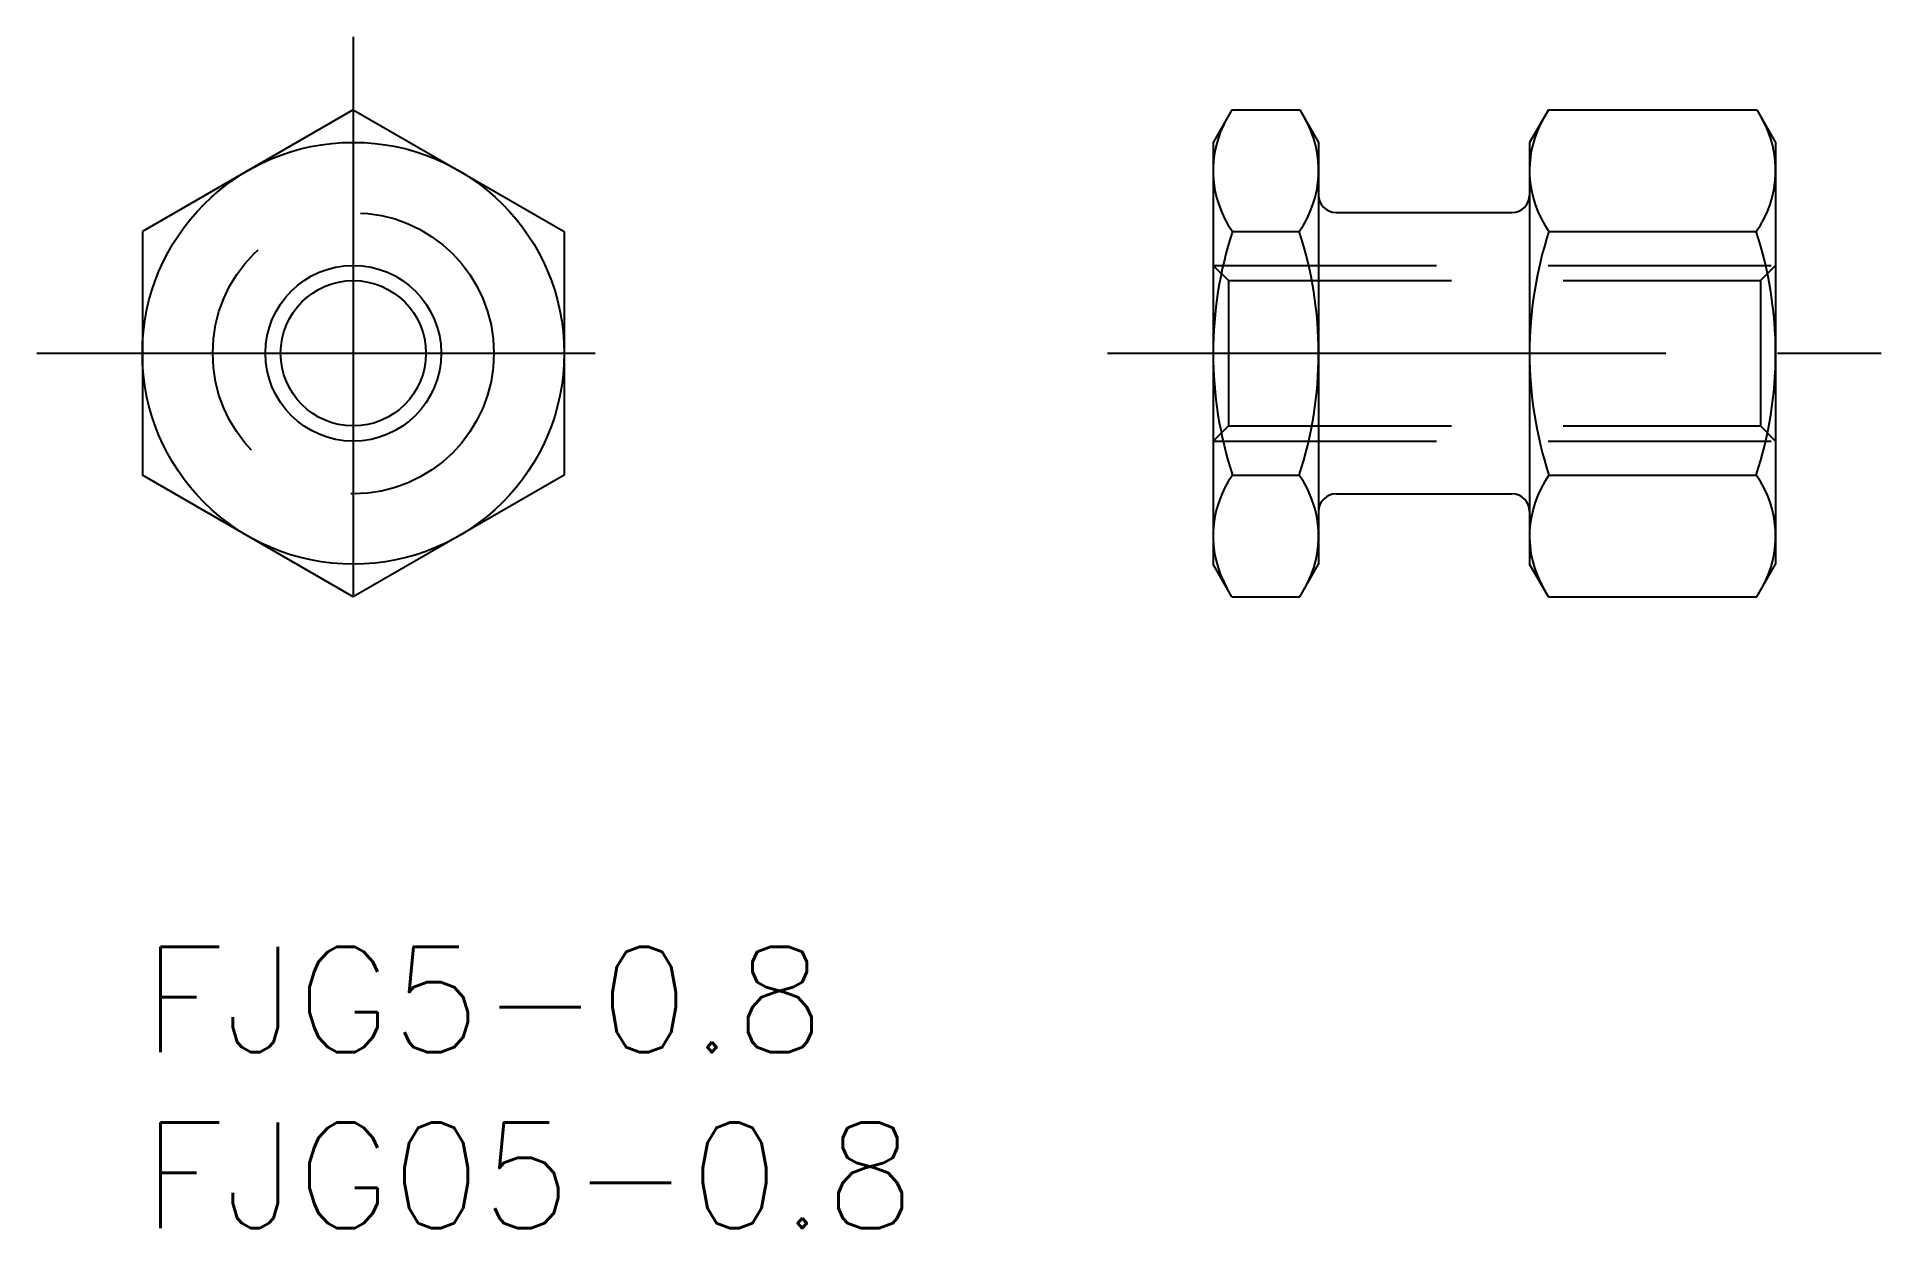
# Model space of a CAD drawing. Extents: x -3 to 49.5, y -8 to 25.9.
import ezdxf

# ---------------------------------------------------------------- set-up
doc = ezdxf.new("R2010")
doc.units = 0
doc.header["$LTSCALE"] = 0.5
doc.linetypes.add('CENTER', pattern=[50.8, 31.75, -6.35, 6.35, -6.35])
doc.linetypes.add('DASHED', pattern=[19.05, 12.7, -6.35])
for name, color, linetype in [('MSM_CENTER', 1, 'CENTER'), ('MSM_CONTINUOUS', 7, 'CONTINUOUS'), ('MSM_DASHED', 4, 'DASHED'), ('MSM_NARROW', 5, 'CONTINUOUS'), ('MSM_PART_NUMBER', 7, 'CONTINUOUS')]:
    doc.layers.add(name, color=color, linetype=linetype)
doc.styles.get("Standard").update_dxf_attribs({"font": 'txt.shx', "height": 3, "bigfont": 'bigfont.shx'})

# ---------------------------------------------------------------- blocks, each defined once
blk = doc.blocks.new('*U15')
at = {"layer": 'MSM_PART_NUMBER'}
blk.add_text('FJG5-0.8', height=3, dxfattribs=at).set_placement((0, -3))
blk = doc.blocks.new('*U16')
at = {"layer": 'MSM_PART_NUMBER'}
blk.add_text('FJG05-0.8', height=3, dxfattribs=at).set_placement((0, -8))

msp = doc.modelspace()

# ---------------------------------------------------------------- linework, layer by layer
at = {"layer": 'MSM_CENTER'}
for p, q in [((6, 25.884), (6, 7.884)), ((-3, 16.884), (15, 16.884)), ((27.457, 16.884), (49.457, 16.884))]:
    msp.add_line(p, q, dxfattribs=at)
at = {"layer": 'MSM_CONTINUOUS'}
for p, q in [((6, 23.812), (0, 20.348)), ((6, 23.812), (12, 20.348)), ((30.993, 23.812), (30.457, 22.884)), ((30.993, 23.812), (32.921, 23.812)), ((32.921, 23.812), (33.457, 22.884)), ((39.993, 23.812), (39.457, 22.884)), ((39.993, 23.812), (45.921, 23.812)), ((45.921, 23.812), (46.457, 22.884)), ((30.457, 22.884), (30.457, 10.884)), ((33.457, 22.884), (33.457, 10.884)), ((39.457, 22.884), (39.457, 10.884)), ((46.457, 22.884), (46.457, 10.884)), ((3, 22.08), (3, 22.08)), ((33.957, 20.884), (38.957, 20.884)), ((0, 20.348), (0, 13.42)), ((12, 20.348), (12, 13.42)), ((31.007, 20.348), (32.906, 20.348)), ((40.007, 20.348), (45.906, 20.348)), ((6, 9.955), (0, 13.42)), ((12, 13.42), (6, 9.955)), ((31.007, 13.42), (32.906, 13.42)), ((40.007, 13.42), (45.906, 13.42)), ((33.957, 12.884), (38.957, 12.884)), ((30.993, 9.955), (30.457, 10.884)), ((32.921, 9.955), (33.457, 10.884)), ((39.993, 9.955), (39.457, 10.884)), ((45.921, 9.955), (46.457, 10.884)), ((30.993, 9.955), (32.921, 9.955)), ((39.993, 9.955), (45.921, 9.955))]:
    msp.add_line(p, q, dxfattribs=at)
for radius in [6, 2.067]:
    msp.add_circle((6, 16.884), radius, dxfattribs=at)
for centre, radius, start, end in [((33.457, 22.08), 3, 150, 215.2644), ((30.457, 22.08), 3, 324.7356, 30), ((42.457, 22.08), 3, 150, 215.2644), ((43.457, 22.08), 3, 324.7356, 30), ((33.957, 21.384), 0.5, 180, 270), ((38.957, 21.384), 0.5, 270, 0), ((41.631, 16.884), 11.174, 161.9403, 198.0597), ((22.283, 16.884), 11.174, 341.9403, 18.0597), ((50.631, 16.884), 11.174, 161.9403, 198.0597), ((35.283, 16.884), 11.174, 341.9403, 18.0597), ((33.457, 11.687), 3, 144.7356, 210), ((30.457, 11.687), 3, 330, 35.2644), ((42.457, 11.687), 3, 144.7356, 210), ((43.457, 11.687), 3, 330, 35.2644), ((33.957, 12.384), 0.5, 90, 180), ((38.957, 12.384), 0.5, 0, 90)]:
    msp.add_arc(centre, radius, start, end, dxfattribs=at)
at = {"layer": 'MSM_DASHED'}
for p, q in [((30.457, 19.384), (46.457, 19.384)), ((30.457, 19.384), (30.89, 18.951)), ((30.89, 18.951), (46.024, 18.951)), ((30.89, 18.951), (30.89, 14.817)), ((46.457, 19.384), (46.024, 18.951)), ((46.024, 18.951), (46.024, 14.817)), ((30.457, 14.384), (30.89, 14.817)), ((30.89, 14.817), (46.024, 14.817)), ((46.457, 14.384), (46.024, 14.817)), ((30.457, 14.384), (46.457, 14.384))]:
    msp.add_line(p, q, dxfattribs=at)
msp.add_circle((6, 16.884), 4, dxfattribs=at)
at = {"layer": 'MSM_NARROW'}
msp.add_circle((6, 16.884), 2.5, dxfattribs=at)

# ---------------------------------------------------------------- block references
at = {"layer": 'MSM_CONTINUOUS'}
for name in ['*U15', '*U16']:
    msp.add_blockref(name, (0, 0), dxfattribs=at)

doc.saveas('drawing.dxf')
